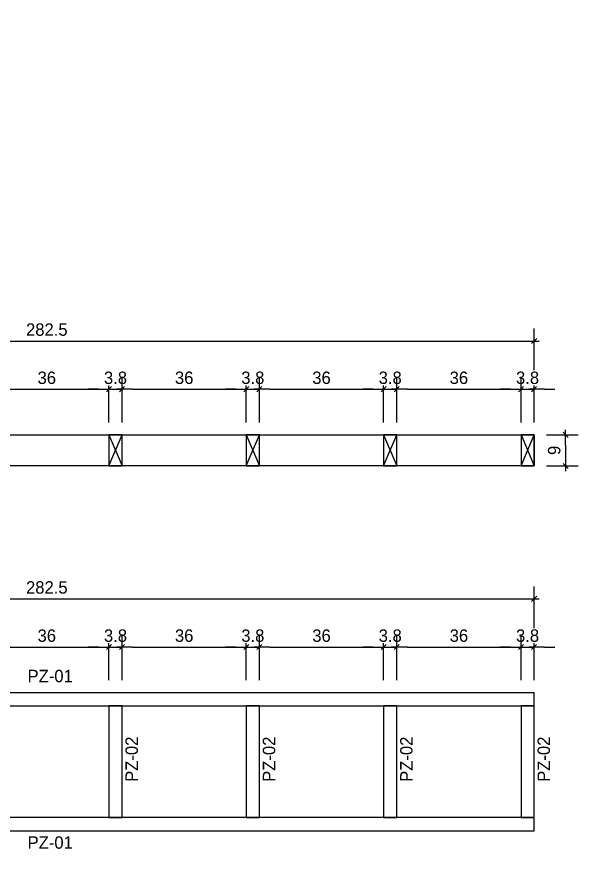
# Model space of a CAD drawing. Header units: millimetres. Extents: x 19458 to 19801, y 4351 to 4752.
# Drawn here: x 19596.422 to 19598.048, y 4507.241 to 4509.701 of the extents above; entities that cross this region are included whole.
import ezdxf

# ---------------------------------------------------------------- set-up
doc = ezdxf.new("R2010")
doc.units = ezdxf.units.MM
for name, color, linetype in [('0 @ 0.2', 7, 'Continuous'), ('cotas', 1, 'Continuous'), ('cotas @ 200', 1, 'Continuous'), ('PANELES PARED', 2, 'Continuous'), ('TEXTO @ 0.2', 2, 'Continuous')]:
    doc.layers.add(name, color=color, linetype=linetype)
doc.styles.add('century gothic', font='GOTHIC.TTF')
doc.dimstyles.new('ANOTATIVE 100 SMCONSTRUCCIONES', dxfattribs={"dimscale": 0, "dimtxt": 0.18, "dimasz": 0.15, "dimexe": 0.18, "dimexo": 0.09, "dimgap": 0.1, "dimtad": 1, "dimzin": 0, "dimdsep": 46, "dimtxsty": 'century gothic', "dimblk1": 'FLECHA1', "dimblk2": 'FLECHA1', "dimsah": 1, "dimcen": 0.18, "dimdle": 0.075, "dimclrd": 1, "dimclre": 1, "dimclrt": 2, "dimaunit": 1, "dimadec": 0, "dimazin": 0, "dimtfac": 0.75, "dimtix": 1, "dimtmove": 2, "dimatfit": 3, "dimfxl": 0.09, "dimtvp": 1.5, "dimtfill": 1, "dimtolj": 1, "dimtzin": 0, "dimarcsym": 0})
doc.dimstyles.new('ANOTATIVE CM SMCONSTRUCCIONES', dxfattribs={"dimscale": 0, "dimtxt": 0.18, "dimasz": 0.15, "dimexe": 0.18, "dimexo": 0.18, "dimgap": 0.07, "dimtad": 1, "dimdec": 1, "dimlfac": 100, "dimdsep": 46, "dimtxsty": 'century gothic', "dimblk1": 'FLECHA1', "dimblk2": 'FLECHA1', "dimsah": 1, "dimcen": 0.18, "dimdle": 0.075, "dimclrd": 1, "dimclre": 1, "dimclrt": 2, "dimaunit": 1, "dimadec": 0, "dimazin": 2, "dimtfac": 0.75, "dimtdec": 1, "dimtix": 1, "dimtmove": 2, "dimatfit": 3, "dimfxl": 0.09, "dimtvp": 1.5, "dimtfill": 1, "dimtolj": 1, "dimtzin": 0, "dimarcsym": 0})

# ---------------------------------------------------------------- blocks, each defined once
blk = doc.blocks.new('FLECHA1')
at = {"color": 4}
blk.add_line((-0.246176, -0.248081), (0.248081, 0.25), dxfattribs=at)
at = {"color": 1}
blk.add_line((-1, 0), (0.496162, 0), dxfattribs=at)
blk = doc.blocks.new('*D1758')
at = {"layer": 'cotas', "color": 1, "lineweight": -2, "transparency": 16777216}
for p, q in [((19614.326, 4580.8448), (19614.326, 4610.8448)), ((19597.9836, 4550.8448), (19578.326, 4550.8448)), ((19614.326, 4548.4298), (19614.326, 4550.8448)), ((19597.5339, 4548.4298), (19578.326, 4548.4298)), ((19614.326, 4518.4298), (19614.326, 4488.4298))]:
    blk.add_line(p, q, dxfattribs=at)
at = {"layer": 'Defpoints', "color": 0, "transparency": 16777216}
for p in [(19614.326, 4550.8448), (19615.9836, 4550.8448), (19615.5339, 4548.4298)]:
    blk.add_point(p, dxfattribs=at)
at = {"layer": 'cotas', "color": 1, "lineweight": -2, "transparency": 16777216, "xscale": 30, "yscale": 30, "zscale": 30}
for p, rotation in [((19614.326, 4550.8448), 270), ((19614.326, 4548.4298), 90)]:
    blk.add_blockref('FLECHA1', p, dxfattribs=dict(at, rotation=rotation))
at = {"layer": 'cotas', "color": 2, "transparency": 16777216, "insert": (19575.5307, 4549.6373), "char_height": 36, "attachment_point": 5, "rotation": 90, "style": 'century gothic', "bg_fill": 3, "box_fill_scale": 1.1, "bg_fill_color": 256, "bg_fill_true_color": 13158600, "bg_fill_transparency": 0}
blk.add_mtext('\\A1;2.42', dxfattribs=at)
blk = doc.blocks.new('PL3')
at = {"layer": 'PANELES PARED'}
for points in [[(19461.2244, 4500.8295), (19461.2244, 4500.7915), (19464.0494, 4500.7915), (19464.0494, 4500.8295)], [(19461.2624, 4500.7915), (19461.2244, 4500.7915), (19461.2244, 4500.4675), (19461.2624, 4500.4675)], [(19461.6606, 4500.7915), (19461.6226, 4500.7915), (19461.6226, 4500.4675), (19461.6606, 4500.4675)], [(19462.0587, 4500.7915), (19462.0207, 4500.7915), (19462.0207, 4500.4675), (19462.0587, 4500.4675)], [(19462.4569, 4500.7915), (19462.4189, 4500.7915), (19462.4189, 4500.4675), (19462.4569, 4500.4675)], [(19462.855, 4500.7915), (19462.817, 4500.7915), (19462.817, 4500.4675), (19462.855, 4500.4675)], [(19463.2531, 4500.7915), (19463.2151, 4500.7915), (19463.2151, 4500.4675), (19463.2531, 4500.4675)], [(19463.6513, 4500.7915), (19463.6133, 4500.7915), (19463.6133, 4500.4675), (19463.6513, 4500.4675)], [(19464.0494, 4500.7915), (19464.0114, 4500.7915), (19464.0114, 4500.4675), (19464.0494, 4500.4675)], [(19461.2244, 4500.4675), (19461.2244, 4500.4295), (19464.0494, 4500.4295), (19464.0494, 4500.4675)]]:
    blk.add_lwpolyline(points, close=True, dxfattribs=at)
blk = doc.blocks.new('*D1284')
at = {"color": 1, "lineweight": -2, "transparency": 16777216}
for p, q in [((19595.0961, 4507.7791), (19595.0961, 4508.051)), ((19597.9211, 4507.7791), (19597.9211, 4508.051)), ((19595.1261, 4508.015), (19597.8911, 4508.015))]:
    blk.add_line(p, q, dxfattribs=at)
at = {"layer": 'Defpoints', "color": 0, "transparency": 16777216}
for p in [(19597.9211, 4508.015), (19595.0961, 4507.7431), (19597.9211, 4507.7431)]:
    blk.add_point(p, dxfattribs=at)
at = {"color": 1, "lineweight": -2, "transparency": 16777216, "xscale": 0.03, "yscale": 0.03, "zscale": 0.03, "rotation": 180}
blk.add_blockref('FLECHA1', (19595.0961, 4508.015), dxfattribs=at)
at = {"color": 1, "lineweight": -2, "transparency": 16777216, "xscale": 0.03, "yscale": 0.03, "zscale": 0.03}
blk.add_blockref('FLECHA1', (19597.9211, 4508.015), dxfattribs=at)
at = {"color": 2, "transparency": 16777216, "insert": (19596.5086, 4508.0479), "char_height": 0.036, "attachment_point": 5, "style": 'century gothic', "bg_fill": 3, "box_fill_scale": 1.1, "bg_fill_color": 256, "bg_fill_true_color": 13158600, "bg_fill_transparency": 0}
blk.add_mtext('\\A1;282.5', dxfattribs=at)
blk = doc.blocks.new('*D1287')
at = {"color": 1, "lineweight": -2, "transparency": 16777216}
for p, q in [((19597.8831, 4507.7791), (19597.8831, 4507.9113)), ((19597.9211, 4507.7791), (19597.9211, 4507.9113)), ((19597.8531, 4507.8753), (19597.8231, 4507.8753)), ((19597.8831, 4507.8753), (19597.9211, 4507.8753)), ((19597.9511, 4507.8753), (19597.9811, 4507.8753))]:
    blk.add_line(p, q, dxfattribs=at)
at = {"layer": 'Defpoints', "color": 0, "transparency": 16777216}
for p in [(19597.8831, 4507.7431), (19597.9211, 4507.7431)]:
    blk.add_point(p, dxfattribs=at)
at = {"color": 1, "lineweight": -2, "transparency": 16777216, "xscale": 0.03, "yscale": 0.03, "zscale": 0.03}
blk.add_blockref('FLECHA1', (19597.8831, 4507.8753), dxfattribs=at)
at = {"color": 1, "lineweight": -2, "transparency": 16777216, "xscale": 0.03, "yscale": 0.03, "zscale": 0.03, "rotation": 180}
blk.add_blockref('FLECHA1', (19597.9211, 4507.8753), dxfattribs=at)
at = {"color": 2, "transparency": 16777216, "insert": (19597.9021, 4507.9082), "char_height": 0.036, "attachment_point": 5, "style": 'century gothic', "bg_fill": 3, "box_fill_scale": 1.1, "bg_fill_color": 256, "bg_fill_true_color": 13158600, "bg_fill_transparency": 0}
blk.add_mtext('\\A1;3.8', dxfattribs=at)
at = {"layer": 'Defpoints', "color": 0, "transparency": 16777216}
blk.add_point((19597.9211, 4507.8753), dxfattribs=at)
blk = doc.blocks.new('*D1296')
at = {"color": 1, "lineweight": -2, "transparency": 16777216}
for p, q in [((19596.3286, 4507.7791), (19596.3286, 4507.9113)), ((19596.6887, 4507.7791), (19596.6887, 4507.9113)), ((19596.3586, 4507.8753), (19596.6587, 4507.8753))]:
    blk.add_line(p, q, dxfattribs=at)
at = {"layer": 'Defpoints', "color": 0, "transparency": 16777216}
for p in [(19596.6887, 4507.8753), (19596.3286, 4507.7431), (19596.6887, 4507.7431)]:
    blk.add_point(p, dxfattribs=at)
at = {"color": 1, "lineweight": -2, "transparency": 16777216, "xscale": 0.03, "yscale": 0.03, "zscale": 0.03, "rotation": 180}
blk.add_blockref('FLECHA1', (19596.3286, 4507.8753), dxfattribs=at)
at = {"color": 1, "lineweight": -2, "transparency": 16777216, "xscale": 0.03, "yscale": 0.03, "zscale": 0.03}
blk.add_blockref('FLECHA1', (19596.6887, 4507.8753), dxfattribs=at)
at = {"color": 2, "transparency": 16777216, "insert": (19596.5086, 4507.9082), "char_height": 0.036, "attachment_point": 5, "style": 'century gothic', "bg_fill": 3, "box_fill_scale": 1.1, "bg_fill_color": 256, "bg_fill_true_color": 13158600, "bg_fill_transparency": 0}
blk.add_mtext('\\A1;36', dxfattribs=at)
blk = doc.blocks.new('*D1297')
at = {"color": 1, "lineweight": -2, "transparency": 16777216}
for p, q in [((19596.6887, 4507.7791), (19596.6887, 4507.9113)), ((19596.7267, 4507.7791), (19596.7267, 4507.9113)), ((19596.6587, 4507.8753), (19596.6287, 4507.8753)), ((19596.6887, 4507.8753), (19596.7267, 4507.8753)), ((19596.7567, 4507.8753), (19596.7867, 4507.8753))]:
    blk.add_line(p, q, dxfattribs=at)
at = {"layer": 'Defpoints', "color": 0, "transparency": 16777216}
for p in [(19596.6887, 4507.7431), (19596.7267, 4507.7431)]:
    blk.add_point(p, dxfattribs=at)
at = {"color": 1, "lineweight": -2, "transparency": 16777216, "xscale": 0.03, "yscale": 0.03, "zscale": 0.03}
blk.add_blockref('FLECHA1', (19596.6887, 4507.8753), dxfattribs=at)
at = {"color": 1, "lineweight": -2, "transparency": 16777216, "xscale": 0.03, "yscale": 0.03, "zscale": 0.03, "rotation": 180}
blk.add_blockref('FLECHA1', (19596.7267, 4507.8753), dxfattribs=at)
at = {"color": 2, "transparency": 16777216, "insert": (19596.7077, 4507.9082), "char_height": 0.036, "attachment_point": 5, "style": 'century gothic', "bg_fill": 3, "box_fill_scale": 1.1, "bg_fill_color": 256, "bg_fill_true_color": 13158600, "bg_fill_transparency": 0}
blk.add_mtext('\\A1;3.8', dxfattribs=at)
at = {"layer": 'Defpoints', "color": 0, "transparency": 16777216}
blk.add_point((19596.7267, 4507.8753), dxfattribs=at)
blk = doc.blocks.new('*D1298')
at = {"color": 1, "lineweight": -2, "transparency": 16777216}
for p, q in [((19596.7267, 4507.7791), (19596.7267, 4507.9113)), ((19597.0868, 4507.7791), (19597.0868, 4507.9113)), ((19596.7567, 4507.8753), (19597.0568, 4507.8753))]:
    blk.add_line(p, q, dxfattribs=at)
at = {"layer": 'Defpoints', "color": 0, "transparency": 16777216}
for p in [(19597.0868, 4507.8753), (19596.7267, 4507.7431), (19597.0868, 4507.7431)]:
    blk.add_point(p, dxfattribs=at)
at = {"color": 1, "lineweight": -2, "transparency": 16777216, "xscale": 0.03, "yscale": 0.03, "zscale": 0.03, "rotation": 180}
blk.add_blockref('FLECHA1', (19596.7267, 4507.8753), dxfattribs=at)
at = {"color": 1, "lineweight": -2, "transparency": 16777216, "xscale": 0.03, "yscale": 0.03, "zscale": 0.03}
blk.add_blockref('FLECHA1', (19597.0868, 4507.8753), dxfattribs=at)
at = {"color": 2, "transparency": 16777216, "insert": (19596.9068, 4507.9082), "char_height": 0.036, "attachment_point": 5, "style": 'century gothic', "bg_fill": 3, "box_fill_scale": 1.1, "bg_fill_color": 256, "bg_fill_true_color": 13158600, "bg_fill_transparency": 0}
blk.add_mtext('\\A1;36', dxfattribs=at)
blk = doc.blocks.new('*D1299')
at = {"color": 1, "lineweight": -2, "transparency": 16777216}
for p, q in [((19597.0868, 4507.7791), (19597.0868, 4507.9113)), ((19597.1248, 4507.7791), (19597.1248, 4507.9113)), ((19597.0568, 4507.8753), (19597.0268, 4507.8753)), ((19597.0868, 4507.8753), (19597.1248, 4507.8753)), ((19597.1548, 4507.8753), (19597.1848, 4507.8753))]:
    blk.add_line(p, q, dxfattribs=at)
at = {"layer": 'Defpoints', "color": 0, "transparency": 16777216}
for p in [(19597.0868, 4507.7431), (19597.1248, 4507.7431)]:
    blk.add_point(p, dxfattribs=at)
at = {"color": 1, "lineweight": -2, "transparency": 16777216, "xscale": 0.03, "yscale": 0.03, "zscale": 0.03}
blk.add_blockref('FLECHA1', (19597.0868, 4507.8753), dxfattribs=at)
at = {"color": 1, "lineweight": -2, "transparency": 16777216, "xscale": 0.03, "yscale": 0.03, "zscale": 0.03, "rotation": 180}
blk.add_blockref('FLECHA1', (19597.1248, 4507.8753), dxfattribs=at)
at = {"color": 2, "transparency": 16777216, "insert": (19597.1058, 4507.9082), "char_height": 0.036, "attachment_point": 5, "style": 'century gothic', "bg_fill": 3, "box_fill_scale": 1.1, "bg_fill_color": 256, "bg_fill_true_color": 13158600, "bg_fill_transparency": 0}
blk.add_mtext('\\A1;3.8', dxfattribs=at)
at = {"layer": 'Defpoints', "color": 0, "transparency": 16777216}
blk.add_point((19597.1248, 4507.8753), dxfattribs=at)
blk = doc.blocks.new('*D1300')
at = {"color": 1, "lineweight": -2, "transparency": 16777216}
for p, q in [((19597.1248, 4507.7791), (19597.1248, 4507.9113)), ((19597.485, 4507.7791), (19597.485, 4507.9113)), ((19597.1548, 4507.8753), (19597.455, 4507.8753))]:
    blk.add_line(p, q, dxfattribs=at)
at = {"layer": 'Defpoints', "color": 0, "transparency": 16777216}
for p in [(19597.485, 4507.8753), (19597.1248, 4507.7431), (19597.485, 4507.7431)]:
    blk.add_point(p, dxfattribs=at)
at = {"color": 1, "lineweight": -2, "transparency": 16777216, "xscale": 0.03, "yscale": 0.03, "zscale": 0.03, "rotation": 180}
blk.add_blockref('FLECHA1', (19597.1248, 4507.8753), dxfattribs=at)
at = {"color": 1, "lineweight": -2, "transparency": 16777216, "xscale": 0.03, "yscale": 0.03, "zscale": 0.03}
blk.add_blockref('FLECHA1', (19597.485, 4507.8753), dxfattribs=at)
at = {"color": 2, "transparency": 16777216, "insert": (19597.3049, 4507.9082), "char_height": 0.036, "attachment_point": 5, "style": 'century gothic', "bg_fill": 3, "box_fill_scale": 1.1, "bg_fill_color": 256, "bg_fill_true_color": 13158600, "bg_fill_transparency": 0}
blk.add_mtext('\\A1;36', dxfattribs=at)
blk = doc.blocks.new('*D1301')
at = {"color": 1, "lineweight": -2, "transparency": 16777216}
for p, q in [((19597.485, 4507.7791), (19597.485, 4507.9113)), ((19597.523, 4507.7791), (19597.523, 4507.9113)), ((19597.455, 4507.8753), (19597.425, 4507.8753)), ((19597.485, 4507.8753), (19597.523, 4507.8753)), ((19597.553, 4507.8753), (19597.583, 4507.8753))]:
    blk.add_line(p, q, dxfattribs=at)
at = {"layer": 'Defpoints', "color": 0, "transparency": 16777216}
for p in [(19597.485, 4507.7431), (19597.523, 4507.7431)]:
    blk.add_point(p, dxfattribs=at)
at = {"color": 1, "lineweight": -2, "transparency": 16777216, "xscale": 0.03, "yscale": 0.03, "zscale": 0.03}
blk.add_blockref('FLECHA1', (19597.485, 4507.8753), dxfattribs=at)
at = {"color": 1, "lineweight": -2, "transparency": 16777216, "xscale": 0.03, "yscale": 0.03, "zscale": 0.03, "rotation": 180}
blk.add_blockref('FLECHA1', (19597.523, 4507.8753), dxfattribs=at)
at = {"color": 2, "transparency": 16777216, "insert": (19597.504, 4507.9082), "char_height": 0.036, "attachment_point": 5, "style": 'century gothic', "bg_fill": 3, "box_fill_scale": 1.1, "bg_fill_color": 256, "bg_fill_true_color": 13158600, "bg_fill_transparency": 0}
blk.add_mtext('\\A1;3.8', dxfattribs=at)
at = {"layer": 'Defpoints', "color": 0, "transparency": 16777216}
blk.add_point((19597.523, 4507.8753), dxfattribs=at)
blk = doc.blocks.new('*D1302')
at = {"color": 1, "lineweight": -2, "transparency": 16777216}
for p, q in [((19597.523, 4507.7791), (19597.523, 4507.9113)), ((19597.8831, 4507.7791), (19597.8831, 4507.9113)), ((19597.553, 4507.8753), (19597.8531, 4507.8753))]:
    blk.add_line(p, q, dxfattribs=at)
at = {"layer": 'Defpoints', "color": 0, "transparency": 16777216}
for p in [(19597.8831, 4507.8753), (19597.523, 4507.7431), (19597.8831, 4507.7431)]:
    blk.add_point(p, dxfattribs=at)
at = {"color": 1, "lineweight": -2, "transparency": 16777216, "xscale": 0.03, "yscale": 0.03, "zscale": 0.03, "rotation": 180}
blk.add_blockref('FLECHA1', (19597.523, 4507.8753), dxfattribs=at)
at = {"color": 1, "lineweight": -2, "transparency": 16777216, "xscale": 0.03, "yscale": 0.03, "zscale": 0.03}
blk.add_blockref('FLECHA1', (19597.8831, 4507.8753), dxfattribs=at)
at = {"color": 2, "transparency": 16777216, "insert": (19597.7031, 4507.9082), "char_height": 0.036, "attachment_point": 5, "style": 'century gothic', "bg_fill": 3, "box_fill_scale": 1.1, "bg_fill_color": 256, "bg_fill_true_color": 13158600, "bg_fill_transparency": 0}
blk.add_mtext('\\A1;36', dxfattribs=at)
blk = doc.blocks.new('*D1321')
at = {"color": 1, "lineweight": -2, "transparency": 16777216}
for p, q in [((19597.9571, 4508.4902), (19598.0484, 4508.4902)), ((19598.0124, 4508.4602), (19598.0124, 4508.4302)), ((19597.9571, 4508.4002), (19598.0484, 4508.4002))]:
    blk.add_line(p, q, dxfattribs=at)
at = {"layer": 'Defpoints', "color": 0, "transparency": 16777216}
for p in [(19597.9211, 4508.4902), (19597.9211, 4508.4002), (19598.0124, 4508.4002)]:
    blk.add_point(p, dxfattribs=at)
at = {"color": 1, "lineweight": -2, "transparency": 16777216, "xscale": 0.03, "yscale": 0.03, "zscale": 0.03}
for p, rotation in [((19598.0124, 4508.4902), 90), ((19598.0124, 4508.4002), 270)]:
    blk.add_blockref('FLECHA1', p, dxfattribs=dict(at, rotation=rotation))
at = {"color": 2, "transparency": 16777216, "insert": (19597.9795, 4508.4452), "char_height": 0.036, "attachment_point": 5, "rotation": 90, "style": 'century gothic', "bg_fill": 3, "box_fill_scale": 1.1, "bg_fill_color": 256, "bg_fill_true_color": 13158600, "bg_fill_transparency": 0}
blk.add_mtext('\\A1;9', dxfattribs=at)
blk = doc.blocks.new('PZ1')
at = {"layer": 'PANELES PARED'}
for p, q in [((19503.9863, 4507.8495), (19504.0243, 4507.7595)), ((19503.9863, 4507.7595), (19504.0243, 4507.8495))]:
    blk.add_line(p, q, dxfattribs=at)
blk.add_lwpolyline([(19503.9863, 4507.7595), (19504.0243, 4507.7595), (19504.0243, 4507.8495), (19503.9863, 4507.8495)], close=True, dxfattribs=at)
blk = doc.blocks.new('*D1345')
at = {"color": 1, "lineweight": -2, "transparency": 16777216}
for p, q in [((19595.0961, 4508.5262), (19595.0961, 4508.7981)), ((19597.9211, 4508.5262), (19597.9211, 4508.7981)), ((19595.1261, 4508.7621), (19597.8911, 4508.7621))]:
    blk.add_line(p, q, dxfattribs=at)
at = {"layer": 'Defpoints', "color": 0, "transparency": 16777216}
for p in [(19597.9211, 4508.7621), (19595.0961, 4508.4902), (19597.9211, 4508.4902)]:
    blk.add_point(p, dxfattribs=at)
at = {"color": 1, "lineweight": -2, "transparency": 16777216, "xscale": 0.03, "yscale": 0.03, "zscale": 0.03, "rotation": 180}
blk.add_blockref('FLECHA1', (19595.0961, 4508.7621), dxfattribs=at)
at = {"color": 1, "lineweight": -2, "transparency": 16777216, "xscale": 0.03, "yscale": 0.03, "zscale": 0.03}
blk.add_blockref('FLECHA1', (19597.9211, 4508.7621), dxfattribs=at)
at = {"color": 2, "transparency": 16777216, "insert": (19596.5086, 4508.795), "char_height": 0.036, "attachment_point": 5, "style": 'century gothic', "bg_fill": 3, "box_fill_scale": 1.1, "bg_fill_color": 256, "bg_fill_true_color": 13158600, "bg_fill_transparency": 0}
blk.add_mtext('\\A1;282.5', dxfattribs=at)
blk = doc.blocks.new('*D1346')
at = {"color": 1, "lineweight": -2, "transparency": 16777216}
for p, q in [((19597.8831, 4508.5262), (19597.8831, 4508.6584)), ((19597.9211, 4508.5262), (19597.9211, 4508.6584)), ((19597.8531, 4508.6224), (19597.8231, 4508.6224)), ((19597.8831, 4508.6224), (19597.9211, 4508.6224)), ((19597.9511, 4508.6224), (19597.9811, 4508.6224))]:
    blk.add_line(p, q, dxfattribs=at)
at = {"layer": 'Defpoints', "color": 0, "transparency": 16777216}
for p in [(19597.8831, 4508.4902), (19597.9211, 4508.4902)]:
    blk.add_point(p, dxfattribs=at)
at = {"color": 1, "lineweight": -2, "transparency": 16777216, "xscale": 0.03, "yscale": 0.03, "zscale": 0.03}
blk.add_blockref('FLECHA1', (19597.8831, 4508.6224), dxfattribs=at)
at = {"color": 1, "lineweight": -2, "transparency": 16777216, "xscale": 0.03, "yscale": 0.03, "zscale": 0.03, "rotation": 180}
blk.add_blockref('FLECHA1', (19597.9211, 4508.6224), dxfattribs=at)
at = {"color": 2, "transparency": 16777216, "insert": (19597.9021, 4508.6553), "char_height": 0.036, "attachment_point": 5, "style": 'century gothic', "bg_fill": 3, "box_fill_scale": 1.1, "bg_fill_color": 256, "bg_fill_true_color": 13158600, "bg_fill_transparency": 0}
blk.add_mtext('\\A1;3.8', dxfattribs=at)
at = {"layer": 'Defpoints', "color": 0, "transparency": 16777216}
blk.add_point((19597.9211, 4508.6224), dxfattribs=at)
blk = doc.blocks.new('*D1353')
at = {"color": 1, "lineweight": -2, "transparency": 16777216}
for p, q in [((19596.3286, 4508.5262), (19596.3286, 4508.6584)), ((19596.6887, 4508.5262), (19596.6887, 4508.6584)), ((19596.3586, 4508.6224), (19596.6587, 4508.6224))]:
    blk.add_line(p, q, dxfattribs=at)
at = {"layer": 'Defpoints', "color": 0, "transparency": 16777216}
for p in [(19596.6887, 4508.6224), (19596.3286, 4508.4902), (19596.6887, 4508.4902)]:
    blk.add_point(p, dxfattribs=at)
at = {"color": 1, "lineweight": -2, "transparency": 16777216, "xscale": 0.03, "yscale": 0.03, "zscale": 0.03, "rotation": 180}
blk.add_blockref('FLECHA1', (19596.3286, 4508.6224), dxfattribs=at)
at = {"color": 1, "lineweight": -2, "transparency": 16777216, "xscale": 0.03, "yscale": 0.03, "zscale": 0.03}
blk.add_blockref('FLECHA1', (19596.6887, 4508.6224), dxfattribs=at)
at = {"color": 2, "transparency": 16777216, "insert": (19596.5086, 4508.6553), "char_height": 0.036, "attachment_point": 5, "style": 'century gothic', "bg_fill": 3, "box_fill_scale": 1.1, "bg_fill_color": 256, "bg_fill_true_color": 13158600, "bg_fill_transparency": 0}
blk.add_mtext('\\A1;36', dxfattribs=at)
blk = doc.blocks.new('*D1354')
at = {"color": 1, "lineweight": -2, "transparency": 16777216}
for p, q in [((19596.6887, 4508.5262), (19596.6887, 4508.6584)), ((19596.7267, 4508.5262), (19596.7267, 4508.6584)), ((19596.6587, 4508.6224), (19596.6287, 4508.6224)), ((19596.6887, 4508.6224), (19596.7267, 4508.6224)), ((19596.7567, 4508.6224), (19596.7867, 4508.6224))]:
    blk.add_line(p, q, dxfattribs=at)
at = {"layer": 'Defpoints', "color": 0, "transparency": 16777216}
for p in [(19596.6887, 4508.4902), (19596.7267, 4508.4902)]:
    blk.add_point(p, dxfattribs=at)
at = {"color": 1, "lineweight": -2, "transparency": 16777216, "xscale": 0.03, "yscale": 0.03, "zscale": 0.03}
blk.add_blockref('FLECHA1', (19596.6887, 4508.6224), dxfattribs=at)
at = {"color": 1, "lineweight": -2, "transparency": 16777216, "xscale": 0.03, "yscale": 0.03, "zscale": 0.03, "rotation": 180}
blk.add_blockref('FLECHA1', (19596.7267, 4508.6224), dxfattribs=at)
at = {"color": 2, "transparency": 16777216, "insert": (19596.7077, 4508.6553), "char_height": 0.036, "attachment_point": 5, "style": 'century gothic', "bg_fill": 3, "box_fill_scale": 1.1, "bg_fill_color": 256, "bg_fill_true_color": 13158600, "bg_fill_transparency": 0}
blk.add_mtext('\\A1;3.8', dxfattribs=at)
at = {"layer": 'Defpoints', "color": 0, "transparency": 16777216}
blk.add_point((19596.7267, 4508.6224), dxfattribs=at)
blk = doc.blocks.new('*D1339')
at = {"color": 1, "lineweight": -2, "transparency": 16777216}
for p, q in [((19596.7267, 4508.5262), (19596.7267, 4508.6584)), ((19597.0868, 4508.5262), (19597.0868, 4508.6584)), ((19596.7567, 4508.6224), (19597.0568, 4508.6224))]:
    blk.add_line(p, q, dxfattribs=at)
at = {"layer": 'Defpoints', "color": 0, "transparency": 16777216}
for p in [(19597.0868, 4508.6224), (19596.7267, 4508.4902), (19597.0868, 4508.4902)]:
    blk.add_point(p, dxfattribs=at)
at = {"color": 1, "lineweight": -2, "transparency": 16777216, "xscale": 0.03, "yscale": 0.03, "zscale": 0.03, "rotation": 180}
blk.add_blockref('FLECHA1', (19596.7267, 4508.6224), dxfattribs=at)
at = {"color": 1, "lineweight": -2, "transparency": 16777216, "xscale": 0.03, "yscale": 0.03, "zscale": 0.03}
blk.add_blockref('FLECHA1', (19597.0868, 4508.6224), dxfattribs=at)
at = {"color": 2, "transparency": 16777216, "insert": (19596.9068, 4508.6553), "char_height": 0.036, "attachment_point": 5, "style": 'century gothic', "bg_fill": 3, "box_fill_scale": 1.1, "bg_fill_color": 256, "bg_fill_true_color": 13158600, "bg_fill_transparency": 0}
blk.add_mtext('\\A1;36', dxfattribs=at)
blk = doc.blocks.new('*D1340')
at = {"color": 1, "lineweight": -2, "transparency": 16777216}
for p, q in [((19597.0868, 4508.5262), (19597.0868, 4508.6584)), ((19597.1248, 4508.5262), (19597.1248, 4508.6584)), ((19597.0568, 4508.6224), (19597.0268, 4508.6224)), ((19597.0868, 4508.6224), (19597.1248, 4508.6224)), ((19597.1548, 4508.6224), (19597.1848, 4508.6224))]:
    blk.add_line(p, q, dxfattribs=at)
at = {"layer": 'Defpoints', "color": 0, "transparency": 16777216}
for p in [(19597.0868, 4508.4902), (19597.1248, 4508.4902)]:
    blk.add_point(p, dxfattribs=at)
at = {"color": 1, "lineweight": -2, "transparency": 16777216, "xscale": 0.03, "yscale": 0.03, "zscale": 0.03}
blk.add_blockref('FLECHA1', (19597.0868, 4508.6224), dxfattribs=at)
at = {"color": 1, "lineweight": -2, "transparency": 16777216, "xscale": 0.03, "yscale": 0.03, "zscale": 0.03, "rotation": 180}
blk.add_blockref('FLECHA1', (19597.1248, 4508.6224), dxfattribs=at)
at = {"color": 2, "transparency": 16777216, "insert": (19597.1058, 4508.6553), "char_height": 0.036, "attachment_point": 5, "style": 'century gothic', "bg_fill": 3, "box_fill_scale": 1.1, "bg_fill_color": 256, "bg_fill_true_color": 13158600, "bg_fill_transparency": 0}
blk.add_mtext('\\A1;3.8', dxfattribs=at)
at = {"layer": 'Defpoints', "color": 0, "transparency": 16777216}
blk.add_point((19597.1248, 4508.6224), dxfattribs=at)
blk = doc.blocks.new('*D1341')
at = {"color": 1, "lineweight": -2, "transparency": 16777216}
for p, q in [((19597.1248, 4508.5262), (19597.1248, 4508.6584)), ((19597.485, 4508.5262), (19597.485, 4508.6584)), ((19597.1548, 4508.6224), (19597.455, 4508.6224))]:
    blk.add_line(p, q, dxfattribs=at)
at = {"layer": 'Defpoints', "color": 0, "transparency": 16777216}
for p in [(19597.485, 4508.6224), (19597.1248, 4508.4902), (19597.485, 4508.4902)]:
    blk.add_point(p, dxfattribs=at)
at = {"color": 1, "lineweight": -2, "transparency": 16777216, "xscale": 0.03, "yscale": 0.03, "zscale": 0.03, "rotation": 180}
blk.add_blockref('FLECHA1', (19597.1248, 4508.6224), dxfattribs=at)
at = {"color": 1, "lineweight": -2, "transparency": 16777216, "xscale": 0.03, "yscale": 0.03, "zscale": 0.03}
blk.add_blockref('FLECHA1', (19597.485, 4508.6224), dxfattribs=at)
at = {"color": 2, "transparency": 16777216, "insert": (19597.3049, 4508.6553), "char_height": 0.036, "attachment_point": 5, "style": 'century gothic', "bg_fill": 3, "box_fill_scale": 1.1, "bg_fill_color": 256, "bg_fill_true_color": 13158600, "bg_fill_transparency": 0}
blk.add_mtext('\\A1;36', dxfattribs=at)
blk = doc.blocks.new('*D1342')
at = {"color": 1, "lineweight": -2, "transparency": 16777216}
for p, q in [((19597.485, 4508.5262), (19597.485, 4508.6584)), ((19597.523, 4508.5262), (19597.523, 4508.6584)), ((19597.455, 4508.6224), (19597.425, 4508.6224)), ((19597.485, 4508.6224), (19597.523, 4508.6224)), ((19597.553, 4508.6224), (19597.583, 4508.6224))]:
    blk.add_line(p, q, dxfattribs=at)
at = {"layer": 'Defpoints', "color": 0, "transparency": 16777216}
for p in [(19597.485, 4508.4902), (19597.523, 4508.4902)]:
    blk.add_point(p, dxfattribs=at)
at = {"color": 1, "lineweight": -2, "transparency": 16777216, "xscale": 0.03, "yscale": 0.03, "zscale": 0.03}
blk.add_blockref('FLECHA1', (19597.485, 4508.6224), dxfattribs=at)
at = {"color": 1, "lineweight": -2, "transparency": 16777216, "xscale": 0.03, "yscale": 0.03, "zscale": 0.03, "rotation": 180}
blk.add_blockref('FLECHA1', (19597.523, 4508.6224), dxfattribs=at)
at = {"color": 2, "transparency": 16777216, "insert": (19597.504, 4508.6553), "char_height": 0.036, "attachment_point": 5, "style": 'century gothic', "bg_fill": 3, "box_fill_scale": 1.1, "bg_fill_color": 256, "bg_fill_true_color": 13158600, "bg_fill_transparency": 0}
blk.add_mtext('\\A1;3.8', dxfattribs=at)
at = {"layer": 'Defpoints', "color": 0, "transparency": 16777216}
blk.add_point((19597.523, 4508.6224), dxfattribs=at)
blk = doc.blocks.new('*D1343')
at = {"color": 1, "lineweight": -2, "transparency": 16777216}
for p, q in [((19597.523, 4508.5262), (19597.523, 4508.6584)), ((19597.8831, 4508.5262), (19597.8831, 4508.6584)), ((19597.553, 4508.6224), (19597.8531, 4508.6224))]:
    blk.add_line(p, q, dxfattribs=at)
at = {"layer": 'Defpoints', "color": 0, "transparency": 16777216}
for p in [(19597.8831, 4508.6224), (19597.523, 4508.4902), (19597.8831, 4508.4902)]:
    blk.add_point(p, dxfattribs=at)
at = {"color": 1, "lineweight": -2, "transparency": 16777216, "xscale": 0.03, "yscale": 0.03, "zscale": 0.03, "rotation": 180}
blk.add_blockref('FLECHA1', (19597.523, 4508.6224), dxfattribs=at)
at = {"color": 1, "lineweight": -2, "transparency": 16777216, "xscale": 0.03, "yscale": 0.03, "zscale": 0.03}
blk.add_blockref('FLECHA1', (19597.8831, 4508.6224), dxfattribs=at)
at = {"color": 2, "transparency": 16777216, "insert": (19597.7031, 4508.6553), "char_height": 0.036, "attachment_point": 5, "style": 'century gothic', "bg_fill": 3, "box_fill_scale": 1.1, "bg_fill_color": 256, "bg_fill_true_color": 13158600, "bg_fill_transparency": 0}
blk.add_mtext('\\A1;36', dxfattribs=at)
blk = doc.blocks.new('*U1906')
at = {"layer": 'cotas @ 200'}
dim = blk.add_linear_dim(base=(19614.3260382735, 4550.8448237801), p1=(19615.5338597089, 4548.4298237801), p2=(19615.9836080801, 4550.8448237801), angle=90, dimstyle='ANOTATIVE 100 SMCONSTRUCCIONES', override={"dimscale": 200, "dimtix": 1, "dimtofl": 1, "dimtmove": 1, "dimatfit": 1}, dxfattribs=at)
dim.commit()
dim.dimension.update_dxf_attribs({"geometry": '*D1758', "text_midpoint": (19575.5306609792, 4549.6373237801)})

msp = doc.modelspace()

# ---------------------------------------------------------------- block references
at = {"layer": 'cotas'}
msp.add_blockref('*U1906', (0, 0), dxfattribs=at)

# ---------------------------------------------------------------- next in the draw order: linework, layer by layer
at = {"layer": 'PANELES PARED'}
msp.add_lwpolyline([(19595.0961, 4508.4902), (19597.9211, 4508.4902), (19597.9211, 4508.4002), (19595.0961, 4508.4002)], close=True, dxfattribs=at)

# ---------------------------------------------------------------- next in the draw order: block references
for name, p in [('PZ1', (92.7024, 0.6408)), ('PZ1', (93.1006, 0.6408)), ('PZ1', (93.4987, 0.6408)), ('PL3', (133.8717, 6.9136))]:
    msp.add_blockref(name, p)

# ---------------------------------------------------------------- next in the draw order: texts
at = {"layer": 'TEXTO @ 0.2', "color": 2, "char_height": 0.036, "width": 0.095414, "attachment_point": 1, "rotation": 90, "style": 'century gothic'}
for insert in [(19596.7366, 4507.4848), (19597.1347, 4507.4848), (19597.5328, 4507.4848), (19597.931, 4507.4848)]:
    msp.add_mtext('PZ-02 ', dxfattribs=dict(at, insert=insert))
at = {"layer": 'TEXTO @ 0.2', "color": 2, "insert": (19596.4529, 4507.327), "char_height": 0.036, "width": 0.095414, "attachment_point": 1, "style": 'century gothic'}
msp.add_mtext('PZ-01 ', dxfattribs=at)

# ---------------------------------------------------------------- next in the draw order: dimensions: what is measured, and where the dimension line sits
at = {"layer": '0 @ 0.2'}
dim = msp.add_linear_dim(base=(19598.0124, 4508.4002), p1=(19597.9211, 4508.4902), p2=(19597.9211, 4508.4002), angle=90, dimstyle='ANOTATIVE CM SMCONSTRUCCIONES', override={"dimscale": 0.2, "dimtix": 1, "dimtofl": 1, "dimtmove": 2, "dimatfit": 3}, dxfattribs=at)
dim.commit()
dim.dimension.update_dxf_attribs({"geometry": '*D1321', "text_midpoint": (19597.9795, 4508.4452)})
dim = msp.add_linear_dim(base=(19597.9211, 4508.015), p1=(19595.0961, 4507.7431), p2=(19597.9211, 4507.7431), dimstyle='ANOTATIVE CM SMCONSTRUCCIONES', override={"dimscale": 0.2, "dimtix": 1, "dimtofl": 1, "dimtmove": 2, "dimatfit": 3}, dxfattribs=at)
dim.commit()
dim.dimension.update_dxf_attribs({"geometry": '*D1284', "text_midpoint": (19596.5086, 4508.0479)})

# ---------------------------------------------------------------- next in the draw order: block references
msp.add_blockref('PZ1', (93.8969, 0.6408))

# ---------------------------------------------------------------- next in the draw order: dimensions: what is measured, and where the dimension line sits
for base, p1, p2, picture, middle in [((19596.6887, 4507.8753), (19596.3286, 4507.7431), (19596.6887, 4507.7431), '*D1296', (19596.5086, 4507.9082)), ((19597.9211, 4507.8753), (19597.8831, 4507.7431), (19597.9211, 4507.7431), '*D1287', (19597.9021, 4507.9082))]:
    dim = msp.add_linear_dim(base=base, p1=p1, p2=p2, dimstyle='ANOTATIVE CM SMCONSTRUCCIONES', override={"dimscale": 0.2, "dimtix": 1, "dimtofl": 1, "dimtmove": 2, "dimatfit": 3}, dxfattribs=at)
    dim.commit()
    dim.dimension.update_dxf_attribs({"geometry": picture, "text_midpoint": middle})

# ---------------------------------------------------------------- next in the draw order: texts
at = {"layer": 'TEXTO @ 0.2', "color": 2, "insert": (19596.4529, 4507.8094), "char_height": 0.036, "width": 0.095414, "attachment_point": 1, "style": 'century gothic'}
msp.add_mtext('PZ-01 ', dxfattribs=at)

# ---------------------------------------------------------------- next in the draw order: dimensions: what is measured, and where the dimension line sits
at = {"layer": '0 @ 0.2'}
for base, p1, p2, picture, middle in [((19597.9211, 4508.7621), (19595.0961, 4508.4902), (19597.9211, 4508.4902), '*D1345', (19596.5086, 4508.795)), ((19596.7267, 4507.8753), (19596.6887, 4507.7431), (19596.7267, 4507.7431), '*D1297', (19596.7077, 4507.9082))]:
    dim = msp.add_linear_dim(base=base, p1=p1, p2=p2, dimstyle='ANOTATIVE CM SMCONSTRUCCIONES', override={"dimscale": 0.2, "dimtix": 1, "dimtofl": 1, "dimtmove": 2, "dimatfit": 3}, dxfattribs=at)
    dim.commit()
    dim.dimension.update_dxf_attribs({"geometry": picture, "text_midpoint": middle})

# ---------------------------------------------------------------- next in the draw order: dimensions: what is measured, and where the dimension line sits
for base, p1, p2, picture, middle in [((19596.6887, 4508.6224), (19596.3286, 4508.4902), (19596.6887, 4508.4902), '*D1353', (19596.5086, 4508.6553)), ((19597.9211, 4508.6224), (19597.8831, 4508.4902), (19597.9211, 4508.4902), '*D1346', (19597.9021, 4508.6553)), ((19597.0868, 4507.8753), (19596.7267, 4507.7431), (19597.0868, 4507.7431), '*D1298', (19596.9068, 4507.9082))]:
    dim = msp.add_linear_dim(base=base, p1=p1, p2=p2, dimstyle='ANOTATIVE CM SMCONSTRUCCIONES', override={"dimscale": 0.2, "dimtix": 1, "dimtofl": 1, "dimtmove": 2, "dimatfit": 3}, dxfattribs=at)
    dim.commit()
    dim.dimension.update_dxf_attribs({"geometry": picture, "text_midpoint": middle})

# ---------------------------------------------------------------- next in the draw order: dimensions: what is measured, and where the dimension line sits
for base, p1, p2, picture, middle in [((19596.7267, 4508.6224), (19596.6887, 4508.4902), (19596.7267, 4508.4902), '*D1354', (19596.7077, 4508.6553)), ((19597.1248, 4507.8753), (19597.0868, 4507.7431), (19597.1248, 4507.7431), '*D1299', (19597.1058, 4507.9082))]:
    dim = msp.add_linear_dim(base=base, p1=p1, p2=p2, dimstyle='ANOTATIVE CM SMCONSTRUCCIONES', override={"dimscale": 0.2, "dimtix": 1, "dimtofl": 1, "dimtmove": 2, "dimatfit": 3}, dxfattribs=at)
    dim.commit()
    dim.dimension.update_dxf_attribs({"geometry": picture, "text_midpoint": middle})

# ---------------------------------------------------------------- next in the draw order: dimensions: what is measured, and where the dimension line sits
for base, p1, p2, picture, middle in [((19597.0868, 4508.6224), (19596.7267, 4508.4902), (19597.0868, 4508.4902), '*D1339', (19596.9068, 4508.6553)), ((19597.485, 4507.8753), (19597.1248, 4507.7431), (19597.485, 4507.7431), '*D1300', (19597.3049, 4507.9082))]:
    dim = msp.add_linear_dim(base=base, p1=p1, p2=p2, dimstyle='ANOTATIVE CM SMCONSTRUCCIONES', override={"dimscale": 0.2, "dimtix": 1, "dimtofl": 1, "dimtmove": 2, "dimatfit": 3}, dxfattribs=at)
    dim.commit()
    dim.dimension.update_dxf_attribs({"geometry": picture, "text_midpoint": middle})

# ---------------------------------------------------------------- next in the draw order: dimensions: what is measured, and where the dimension line sits
for base, p1, p2, picture, middle in [((19597.1248, 4508.6224), (19597.0868, 4508.4902), (19597.1248, 4508.4902), '*D1340', (19597.1058, 4508.6553)), ((19597.523, 4507.8753), (19597.485, 4507.7431), (19597.523, 4507.7431), '*D1301', (19597.504, 4507.9082))]:
    dim = msp.add_linear_dim(base=base, p1=p1, p2=p2, dimstyle='ANOTATIVE CM SMCONSTRUCCIONES', override={"dimscale": 0.2, "dimtix": 1, "dimtofl": 1, "dimtmove": 2, "dimatfit": 3}, dxfattribs=at)
    dim.commit()
    dim.dimension.update_dxf_attribs({"geometry": picture, "text_midpoint": middle})

# ---------------------------------------------------------------- next in the draw order: dimensions: what is measured, and where the dimension line sits
for base, p1, p2, picture, middle in [((19597.485, 4508.6224), (19597.1248, 4508.4902), (19597.485, 4508.4902), '*D1341', (19597.3049, 4508.6553)), ((19597.8831, 4507.8753), (19597.523, 4507.7431), (19597.8831, 4507.7431), '*D1302', (19597.7031, 4507.9082))]:
    dim = msp.add_linear_dim(base=base, p1=p1, p2=p2, dimstyle='ANOTATIVE CM SMCONSTRUCCIONES', override={"dimscale": 0.2, "dimtix": 1, "dimtofl": 1, "dimtmove": 2, "dimatfit": 3}, dxfattribs=at)
    dim.commit()
    dim.dimension.update_dxf_attribs({"geometry": picture, "text_midpoint": middle})

# ---------------------------------------------------------------- next in the draw order: dimensions: what is measured, and where the dimension line sits
dim = msp.add_linear_dim(base=(19597.523, 4508.6224), p1=(19597.485, 4508.4902), p2=(19597.523, 4508.4902), dimstyle='ANOTATIVE CM SMCONSTRUCCIONES', override={"dimscale": 0.2, "dimtix": 1, "dimtofl": 1, "dimtmove": 2, "dimatfit": 3}, dxfattribs=at)
dim.commit()
dim.dimension.update_dxf_attribs({"geometry": '*D1342', "text_midpoint": (19597.504, 4508.6553)})

# ---------------------------------------------------------------- next in the draw order: dimensions: what is measured, and where the dimension line sits
dim = msp.add_linear_dim(base=(19597.8831, 4508.6224), p1=(19597.523, 4508.4902), p2=(19597.8831, 4508.4902), dimstyle='ANOTATIVE CM SMCONSTRUCCIONES', override={"dimscale": 0.2, "dimtix": 1, "dimtofl": 1, "dimtmove": 2, "dimatfit": 3}, dxfattribs=at)
dim.commit()
dim.dimension.update_dxf_attribs({"geometry": '*D1343', "text_midpoint": (19597.7031, 4508.6553)})

doc.saveas('drawing.dxf')
